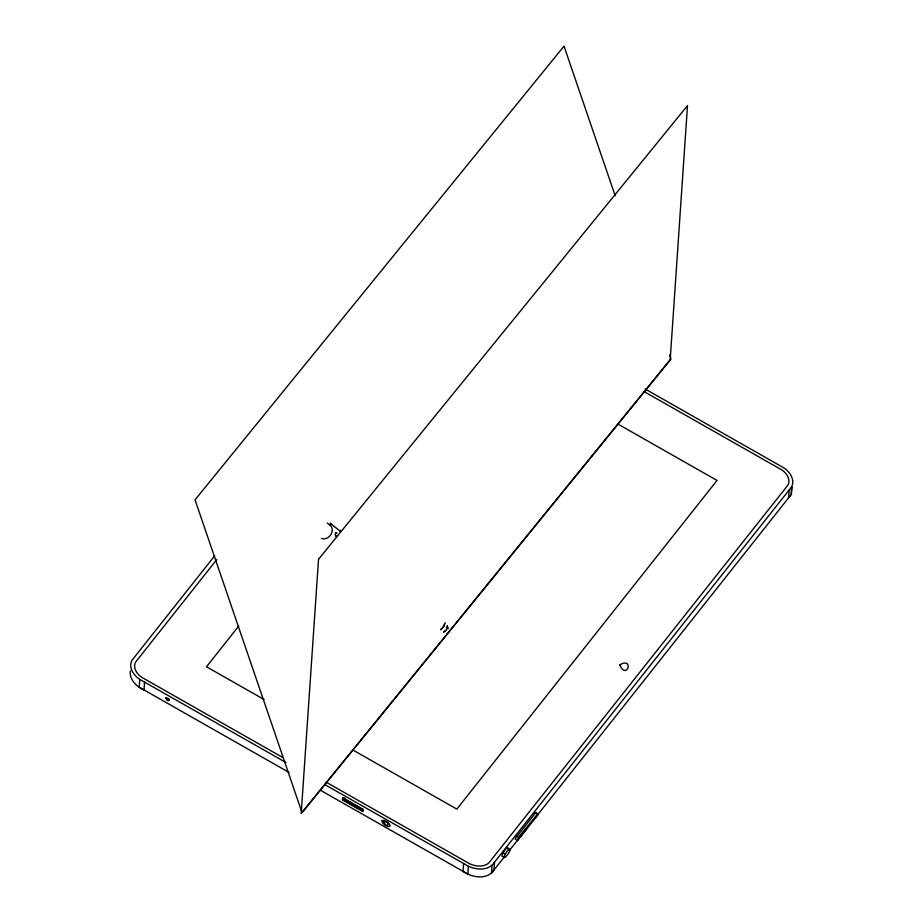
<?xml version="1.0" encoding="UTF-8"?>
<svg xmlns="http://www.w3.org/2000/svg" width="923" height="923" viewBox="0 0 923 923"><rect width="100%" height="100%" fill="white"/><g stroke="black" fill="none" stroke-linecap="round" stroke-linejoin="round"><path stroke-width="1.38" d="M448.197 628.84L447.967 627.432M447.436 627.098L447.286 625.482M214.69 555.819L131.897 660.407C128.228 667.525 133.8 675.521 139.742 679.374L139.211 687.22L289.153 772.47M144.553 682.109L144.023 689.954C136.731 686.677 129.058 679.64 130.351 670.894M343.206 799.941L343.31 798.453L362.508 809.367L362.404 810.856L343.206 799.941L344.867 797.853M463.588 863.501L463.058 871.335C471.757 877.542 487.298 880.369 493.978 869.974L494.509 862.14M324.723 784.538L468.399 866.236L467.869 874.081L320.431 790.25M645.108 388.987L783.789 467.834C789.73 471.699 795.303 479.683 791.634 486.813L492.097 865.197L491.555 873.031L504.696 856.44M789.223 489.871L788.68 497.705L791.426 494.117L792.049 487.379M791.634 486.813L791.103 494.647L535.951 816.959M508.227 848.41C507.558 845.076 502.989 852.702 502.193 854.998A3.6 0.981 -60.4 0 0 502.089 856.394L504.985 857.398C512.807 850.302 511.077 842.872 504.246 856.175A3.6 0.981 -60.4 0 0 504.154 857.559L504.985 857.398M445.174 622.69L443.305 626.959M447.24 627.536L446.282 629.855M444.69 624.202L444.101 625.621M536.055 812.851A3.6 0.981 -60.4 0 0 535.975 812.321L515.553 838.119A3.6 0.981 -60.4 0 0 515.461 839.515L516.015 839.549M518.588 837.161L517.607 839.295A3.6 0.981 -60.4 0 0 517.515 840.68L537.936 814.882A3.6 0.981 -60.4 0 0 538.04 813.486L518.588 837.161L516.522 835.984M443.825 626.325L440.583 629.786M446.386 629.913L447.286 626.348M336.872 535.825L335.626 536.344L335.303 534.544A2.077 0.623 -80.6 0 1 335.684 533.067M216.778 559.546L135.45 662.276C132.75 667.94 137.019 674.125 141.646 677.263L283.257 757.771M238.688 626.117L206.498 666.775L264.082 699.519M509.161 850.798L527.021 828.243M442.325 628.171L441.182 629.221M492.097 865.197C485.521 870.689 475.726 869.581 468.399 866.236M445.44 630.824L443.663 631.943M445.509 630.928L443.675 632.082M339.641 530.656L340.472 530.437M321.412 538.409C328.68 541.328 336.249 530.079 329.834 524.968M644.035 391.571L781.885 469.957C786.511 473.084 790.78 479.279 788.092 484.933L488.705 863.12C483.433 867.308 475.818 866.501 469.992 863.94L325.865 782M618.145 424.211L717.033 480.433L456.839 809.113L352.944 750.041M535.132 812.482L537.198 813.648M506.865 848.179L508.931 849.356M503.162 852.875L505.216 854.04M139.742 679.374L285.934 762.49M327.273 523.064L329.915 525.106M330.169 523.179L340.495 531.44M330.849 523.606L331.472 524.114M337.01 533.125L335.949 532.606A2.169 0.773 -83.5 0 0 335.684 533.125M615.191 195.757L564.011 46.15L195.03 499.839L302.052 812.667L671.021 358.978L669.625 354.894M318.539 559.28L301.21 813.382L670.19 359.693L687.508 105.591L318.539 559.28M342.641 797.68L342.491 799.918L363.074 811.629L363.224 809.39L342.641 797.68M619.714 664.872C626.821 680.989 634.505 656.415 619.714 664.872M165.898 698.007C168.055 704.076 172.428 698.215 165.898 698.007M166.509 698.457C167.998 702.622 170.997 698.596 166.509 698.457M382.053 820.605L382.353 822.543L384.776 825.012L387.914 826.558L389.921 826.293L389.633 824.354L387.199 821.897L384.06 820.339L382.053 820.605M383.714 821.805C386.437 829.465 391.975 822.093 383.714 821.805"/></g></svg>
